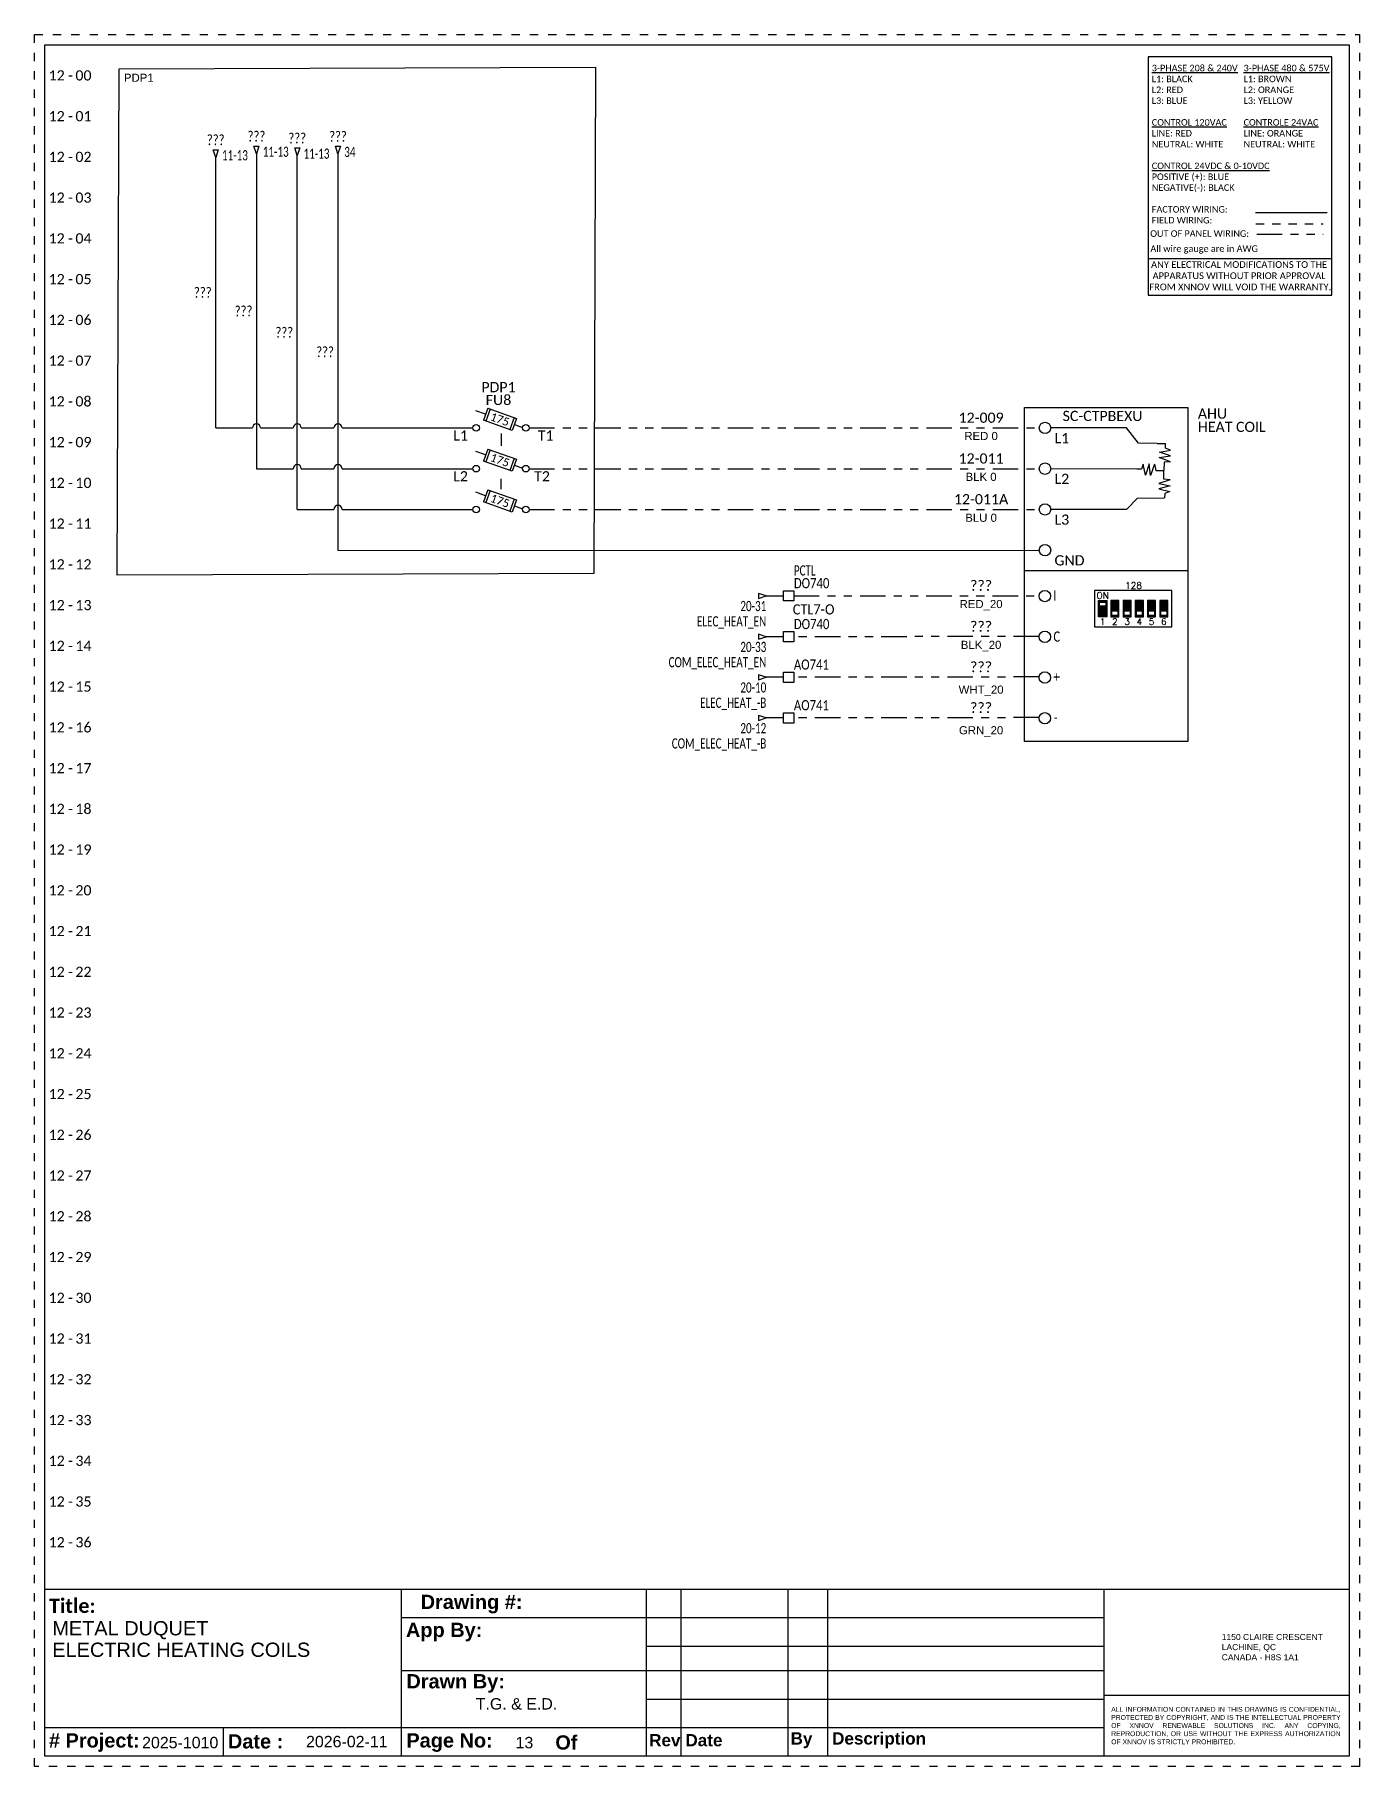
# Model space of a CAD drawing. Header units: inches. Extents: x 0 to 216, y 0 to 294.
# Drawn here: x -0.13 to 16.12, y -0.13 to 21.12 of the extents above; entities outside this region: 4.
import ezdxf
from ezdxf.enums import TextEntityAlignment as Align

# ---------------------------------------------------------------- set-up
doc = ezdxf.new("R2010")
doc.units = ezdxf.units.IN
doc.header["$MEASUREMENT"] = 0
for name, pattern in [('Caddy_Solid', [0]), ('DASHED2', [0.375, 0.25, -0.125]), ('DOT2', [0.125, 0, -0.125]), ('PHANTOM2', [1.25, 0.625, -0.125, 0.125, -0.125, 0.125, -0.125])]:
    doc.linetypes.add(name, pattern=pattern)
for name, color, linetype in [('BLK_0', 251, 'Continuous'), ('BLK_20', 250, 'Continuous'), ('BLU_0', 5, 'Continuous'), ('BRN_8', 46, 'Continuous'), ('DESC', 7, 'Continuous'), ('GRN_14', 76, 'Continuous'), ('GRN_20', 76, 'Continuous'), ('LINK', 9, 'Continuous'), ('LOC', 8, 'Continuous'), ('MISC', 7, 'Continuous'), ('ORG_8', 30, 'Continuous'), ('RAIL', 7, 'Continuous'), ('RED_0', 1, 'Continuous'), ('RED_20', 1, 'Continuous'), ('SYMS', 7, 'Continuous'), ('TAGFIXED', 7, 'Continuous'), ('TAGS', 150, 'Continuous'), ('TERMS', 123, 'Continuous'), ('WHT_20', 7, 'Continuous'), ('WIREFIXED', 7, 'Continuous'), ('WIRENO', 72, 'Continuous'), ('WIREREF_DEST', 52, 'Continuous'), ('XREF', 7, 'Continuous'), ('YEL_8', 2, 'Continuous')]:
    doc.layers.add(name, color=color, linetype=linetype)
doc.layers.add('TITLEBLOCK_FRAME', color=7, linetype='DOT2', plot=False)
doc.styles.add('Simplex', font='simplex.shx', dxfattribs={"bigfont": 'special.shx'})
doc.styles.get("Standard").update_dxf_attribs({"font": 'arial.ttf'})
doc.styles.add('TB_BODY', font='arial.ttf')
doc.styles.add('TB_TITLE', font='ariblk.ttf')
doc.styles.add('WD', font='calibri.ttf')

# ---------------------------------------------------------------- blocks, each defined once
blk = doc.blocks.new('*U13')
at = {"color": 7, "linetype": 'Caddy_Solid', "lineweight": 25}
blk.add_line((-1.185, 1.09), (-0.307, 1.09), dxfattribs=at)
at = {"color": 7, "linetype": 'DASHED2', "lineweight": 25, "ltscale": 0.25}
blk.add_line((-1.179, 0.953), (-0.354, 0.953), dxfattribs=at)
at = {"linetype": 'PHANTOM2', "ltscale": 0.5}
blk.add_line((-1.17, 0.826), (-0.355, 0.826), dxfattribs=at)
blk.add_line((-2.5, 0.528), (-0.25, 0.528))
blk.add_lwpolyline([(-0.25, 3), (-2.5, 3), (-2.5, 0.075), (-0.25, 0.075)], close=True)
at = {"style": 'WD'}
for s, p in [('OUT OF PANEL WIRING:', (-2.476, 0.792)), ('All wire gauge are in AWG', (-2.474, 0.607))]:
    blk.add_text(s, height=0.08, dxfattribs=at).set_placement(p)
for s, heights, insert, char_height, attachment_point in [('{\\L3-PHASE 208 & 240V}\\PL1: BLACK\\PL2: RED\\PL3: BLUE\\P\\P{\\LCONTROL 120VAC}\\PLINE: RED\\PNEUTRAL: WHITE\\P{\\L\\PCONTROL 24VDC & 0-10VDC\\P}POSITIVE (+): BLUE\\PNEGATIVE(-): BLACK\\P\\P\\pxql;FACTORY WIRING:\\PFIELD WIRING:', [1.974], (-2.457, 2.903), 0.08, 1), ('{\\L3-PHASE 480 & 575V}\\PL1: BROWN\\PL2: ORANGE\\PL3: YELLOW\\P\\P{\\LCONTROLE 24VAC}\\PLINE: ORANGE\\PNEUTRAL: WHITE', [0], (-1.331, 2.903), 0.08, 1), ('ANY ELECTRICAL MODIFICATIONS TO THE \\PAPPARATUS WITHOUT PRIOR APPROVAL\\P FROM XNNOV WILL VOID THE WARRANTY.', [0], (-1.386, 0.314), 0.08242, 5)]:
    blk.add_mtext_dynamic_manual_height_columns(s, width=4.81392, gutter_width=1.374, heights=heights, dxfattribs=dict(at, insert=insert, char_height=char_height, attachment_point=attachment_point))
blk = doc.blocks.new('HDS21FL0')
for p, q in [((-0.163, 0.241), (-0.216, 0.094)), ((-0.134, 0.231), (-0.187, 0.084)), ((-0.163, 0.241), (0.19, 0.116)), ((-0.19, 0.168), (-0.307, 0.21)), ((0.137, -0.032), (-0.216, 0.094)), ((0.16, 0.126), (0.108, -0.021)), ((0.19, 0.116), (0.137, -0.032)), ((0.164, 0.042), (0.264, 0.006))]:
    blk.add_line(p, q)
at = {"linetype": 'Continuous'}
for centre in [(-0.304, 0), (0.304, 0)]:
    blk.add_circle(centre, 0.04, dxfattribs=at)
at = {"style": 'WD', "width": 0.7}
for tag, p in [('INST', (-0.031, 0.607)), ('LOC', (-0.031, 0.438))]:
    blk.add_attdef(tag, text='', height=0.125, dxfattribs=at).set_placement(p, align=Align.CENTER)
blk.add_attdef('RATING1', text='', height=0.125, rotation=340.3798, dxfattribs=at).set_placement((-0.013, 0.105), align=Align.MIDDLE_CENTER)
at = {"style": 'WD'}
blk.add_attdef('TAG2', text='', height=0.125, dxfattribs=at).set_placement((-0.031, 0.281), align=Align.CENTER)
for tag, p in [('X2LINK', (0, 0.375)), ('X8LINK', (0, -0.25))]:
    blk.add_attdef(tag, p, '', height=0.01, dxfattribs=at)
for tag, p, height, flags in [('CONTACT', (0.098, 0.24), 0.01, 9), ('FAMILY', (0.098, 0.264), 0.01, 9), ('X4TERM01', (-0.344, 0), 0.0125, 1), ('X1TERM02', (0.344, 0), 0.0125, 1)]:
    blk.add_attdef(tag, p, '', height=height, dxfattribs=dict(at, flags=flags))
at = {"linetype": 'Continuous', "style": 'WD', "flags": 8}
blk.add_attdef('TERM01', text='', height=0.125, dxfattribs=at).set_placement((-0.406, -0.031), align=Align.TOP_RIGHT)
blk.add_attdef('TERM02', text='', height=0.125, dxfattribs=at).set_placement((0.406, -0.031), align=Align.TOP_LEFT)
blk = doc.blocks.new('HDS11FL')
for p, q in [((-0.163, 0.241), (-0.216, 0.094)), ((-0.134, 0.231), (-0.187, 0.084)), ((-0.163, 0.241), (0.19, 0.116)), ((-0.19, 0.168), (-0.307, 0.21)), ((0.137, -0.032), (-0.216, 0.094)), ((0.16, 0.126), (0.108, -0.021)), ((0.19, 0.116), (0.137, -0.032)), ((0.164, 0.042), (0.264, 0.006))]:
    blk.add_line(p, q)
at = {"linetype": 'Continuous'}
for centre in [(-0.304, 0), (0.304, 0)]:
    blk.add_circle(centre, 0.04, dxfattribs=at)
at = {"style": 'WD', "width": 0.7}
for tag, p in [('INST', (-0.031, 0.607)), ('LOC', (-0.031, 0.438))]:
    blk.add_attdef(tag, text='', height=0.125, dxfattribs=at).set_placement(p, align=Align.CENTER)
blk.add_attdef('RATING1', text='', height=0.125, rotation=340.3798, dxfattribs=at).set_placement((-0.013, 0.105), align=Align.MIDDLE_CENTER)
at = {"style": 'WD'}
blk.add_attdef('TAG1', text='', height=0.125, dxfattribs=at).set_placement((-0.031, 0.281), align=Align.CENTER)
for tag, p in [('X2LINK', (0, 0.406)), ('X8LINK', (0, -0.109))]:
    blk.add_attdef(tag, p, '', height=0.01, dxfattribs=at)
at = {"linetype": 'Continuous', "style": 'WD', "flags": 9}
for tag, p in [('ASSYCODE', (0.126, 0.206)), ('MFG', (0.126, 0.228)), ('CAT', (0.126, 0.247))]:
    blk.add_attdef(tag, text='', height=0.01, dxfattribs=at).set_placement(p, align=Align.CENTER)
at = {"style": 'WD'}
for tag, p, height, flags in [('FAMILY', (0.098, 0.264), 0.01, 9), ('X4TERM01', (-0.344, 0), 0.0125, 1), ('CONTACT', (0.098, 0.187), 0.01, 9), ('X1TERM02', (0.344, 0), 0.0125, 1)]:
    blk.add_attdef(tag, p, '', height=height, dxfattribs=dict(at, flags=flags))
at = {"linetype": 'Continuous', "style": 'WD', "flags": 8}
blk.add_attdef('TERM01', text='', height=0.125, dxfattribs=at).set_placement((-0.406, -0.031), align=Align.TOP_RIGHT)
blk.add_attdef('TERM02', text='', height=0.125, dxfattribs=at).set_placement((0.406, -0.031), align=Align.TOP_LEFT)
blk = doc.blocks.new('HA1D2')
blk.add_lwpolyline([(0, 0.094), (0.031, 0.094), (0, 0), (-0.031, 0.094), (0, 0.094)])
at = {"style": 'WD', "width": 0.8, "flags": 8}
blk.add_attdef('WIRENO', text='', height=0.125, dxfattribs=at).set_placement((0, 0.15), align=Align.CENTER)
at = {"style": 'WD', "flags": 1}
for tag, p in [('X8TERM01', (0, 0)), ('SIGCODE', (0.026, 0.066))]:
    blk.add_attdef(tag, p, '', height=0.01, dxfattribs=at)
at = {"style": 'WD', "width": 0.7}
for tag, p in [('XREF', (0.077, -0.037)), ('DESC1', (0.077, -0.206))]:
    blk.add_attdef(tag, p, '', height=0.125, dxfattribs=at)
blk = doc.blocks.new('*U16')
blk.add_circle((0, 0), 0.0699)
blk = doc.blocks.new('*U15')
at = {"color": 0, "linetype": 'ByBlock', "lineweight": -2, "transparency": 16777216}
for p in [(0, 1.5), (0, 1), (0, 0.5), (0, 0)]:
    blk.add_blockref('*U16', p, dxfattribs=at)
blk = doc.blocks.new('HRE1_ELEC-HEAT')
for p, q in [((0.25, 1.75), (-0.68, 1.75)), ((0.25, 0.75), (-0.68, 0.75)), ((-1, 0), (1, 0))]:
    blk.add_line(p, q)
at = {"ltscale": 0.5}
for p, q in [((0.397, 1.562), (0.25, 1.75)), ((0.627, 1.559), (0.397, 1.562)), ((0.627, 1.559), (0.727, 1.558)), ((0.729, 1.503), (0.727, 1.558)), ((0.791, 1.477), (0.729, 1.503)), ((0.455, 1.307), (0.433, 1.244)), ((0.484, 1.17), (0.455, 1.307)), ((0.527, 1.308), (0.484, 1.17)), ((0.546, 1.168), (0.527, 1.308)), ((0.594, 1.306), (0.546, 1.168)), ((0.594, 1.306), (0.608, 1.229)), ((0.651, 1.385), (0.79, 1.409)), ((0.788, 1.334), (0.651, 1.385)), ((0.653, 1.452), (0.791, 1.477)), ((0.79, 1.409), (0.653, 1.452)), ((0.711, 1.328), (0.709, 1.227)), ((0.788, 1.334), (0.711, 1.328)), ((0.378, 1.243), (-0.68, 1.25)), ((0.433, 1.244), (0.378, 1.243)), ((0.608, 1.229), (0.709, 1.227)), ((0.785, 1.114), (0.646, 1.068)), ((0.646, 1.068), (0.784, 1.039)), ((0.708, 1.123), (0.709, 1.227)), ((0.785, 1.114), (0.708, 1.123)), ((0.384, 0.889), (0.25, 0.75)), ((0.384, 0.889), (0.715, 0.892)), ((0.784, 1.039), (0.645, 1.001)), ((0.645, 1.001), (0.782, 0.971)), ((0.719, 0.947), (0.715, 0.892)), ((0.782, 0.971), (0.719, 0.947))]:
    blk.add_line(p, q, dxfattribs=at)
blk.add_lwpolyline([(-1, 2), (1, 2), (1, -2.097), (-1, -2.097)], close=True)
for centre in [(-0.75, 1.75), (-0.75, 1.25), (-0.75, 0.75), (-0.75, 0.25)]:
    blk.add_circle(centre, 0.0699)
blk.add_blockref('*U15', (-0.752, -1.813))
at = {"style": 'WD'}
for tag, p in [('CAT', (0, 1.896)), ('XREF', (1.327, 1.556))]:
    blk.add_attdef(tag, text='', height=0.125, dxfattribs=at).set_placement(p, align=Align.MIDDLE)
for tag, flags, p in [('FAMILY', 9, (0.567, 1.834)), ('INST', 1, (1.307, 1.864)), ('ASSYCODE', 9, (0.567, 1.659))]:
    blk.add_attdef(tag, text='', height=0.125, dxfattribs=dict(at, flags=flags)).set_placement(p, align=Align.CENTER)
for tag, p in [('LOC', (1.125, 1.926)), ('TAG1', (1.125, 1.763)), ('TERM01', (-0.634, 1.625)), ('TERM02', (-0.634, 1.125)), ('TERM03', (-0.634, 0.625)), ('TERM04', (-0.634, 0.125))]:
    blk.add_attdef(tag, text='', height=0.125, dxfattribs=at).set_placement(p, align=Align.MIDDLE_LEFT)
at = {"style": 'WD', "flags": 1}
for tag, p, height in [('X4TERM01', (-0.82, 1.75), 0.0125), ('X4TERM02', (-0.82, 1.25), 0.0125), ('X4TERM03', (-0.82, 0.75), 0.0125), ('X4TERM04', (-0.82, 0.25), 0.0125), ('X4TERM05', (-0.81, -0.312), 0.005), ('X4TERM06', (-0.809, -0.817), 0.005), ('X4TERM07', (-0.808, -1.311), 0.005), ('X4TERM08', (-0.804, -1.81), 0.005)]:
    blk.add_attdef(tag, p, '', height=height, dxfattribs=at)
blk.add_attdef('MFG', text='', height=0.125, dxfattribs=at).set_placement((0.337, 1.721), align=Align.MIDDLE)
at = {"style": 'WD'}
for tag, p in [('X4TERMDESC01', (-0.627, 1.625)), ('X4TERMDESC02', (-0.627, 1.071)), ('X4TERMDESC03', (-0.627, 0.625)), ('X4TERMDESC04', (-0.627, 0.062))]:
    blk.add_attdef(tag, text='', height=0.125, dxfattribs=at).set_placement(p, align=Align.TOP_LEFT)
at = {"style": 'WD', "flags": 1}
for tag, p in [('RATING3', (1.125, 1.047)), ('RATING4', (1.125, 0.859)), ('RATING5', (1.125, 0.672)), ('RATING6', (1.125, 0.484)), ('RATING7', (1.125, 0.297)), ('RATING8', (1.125, 0.109)), ('RATING9', (1.125, -0.078)), ('RATING10', (1.125, -0.266)), ('RATING11', (1.125, -0.453)), ('RATING12', (1.125, -0.641))]:
    blk.add_attdef(tag, text='', height=0.125, dxfattribs=at).set_placement(p, align=Align.MIDDLE_LEFT)
at = {"style": 'WD', "width": 0.8}
for tag, p in [('TERM05', (-0.648, -0.244)), ('TERM06', (-0.647, -0.749)), ('TERM07', (-0.646, -1.243)), ('TERM08', (-0.643, -1.743))]:
    blk.add_attdef(tag, text='', height=0.125, dxfattribs=at).set_placement(p, align=Align.TOP_LEFT)
blk = doc.blocks.new('WD_WNH')
at = {"linetype": 'Continuous', "style": 'WD'}
blk.add_attdef('WIRENO', text='', height=0.125, dxfattribs=at).set_placement((0, 0.062), align=Align.CENTER)
at = {"style": 'WD', "flags": 1}
for tag, p in [('W01USER', (0, 0.078)), ('W02USER', (0, 0.07)), ('W03USER', (0, 0.062)), ('W04USER', (0, 0.055)), ('W05USER', (0, 0.047)), ('W06USER', (0, 0.039)), ('W07USER', (0, 0.031)), ('W08USER', (0, 0.023)), ('W09USER', (0, 0.016)), ('W10USER', (0, 0.008))]:
    blk.add_attdef(tag, text='', height=0.005, dxfattribs=at).set_placement(p, align=Align.CENTER)
blk = doc.blocks.new('HA1D3')
blk.add_lwpolyline([(-0.094, 0), (-0.094, -0.031), (0, 0), (-0.094, 0.031), (-0.094, 0)])
at = {"style": 'WD', "width": 0.8, "flags": 8}
blk.add_attdef('WIRENO', text='', height=0.125, dxfattribs=at).set_placement((0, 0.094), align=Align.RIGHT)
at = {"style": 'WD', "flags": 1}
blk.add_attdef('SIGCODE', text='', height=0.01, dxfattribs=at).set_placement((-0.02, 0.047), align=Align.RIGHT)
blk.add_attdef('X1TERM01', (0, 0), '', height=0.01, dxfattribs=at)
at = {"style": 'WD', "width": 0.7}
for tag, p in [('XREF', (0, -0.188)), ('DESC1', (0, -0.375))]:
    blk.add_attdef(tag, text='', height=0.125, dxfattribs=at).set_placement(p, align=Align.RIGHT)
blk = doc.blocks.new('*U20')
h = blk.add_hatch(color=256)
h.dxf.hatch_style = 1
h.paths.add_polyline_path([(0.061, 0.304), (0.141, 0.304), (0.141, 0.254), (0.061, 0.254)], flags=16)
h.paths.add_polyline_path([(0.051, 0.324), (0.151, 0.324), (0.151, 0.124), (0.051, 0.124)])
h = blk.add_hatch(color=256)
h.dxf.hatch_style = 1
h.paths.add_polyline_path([(0.211, 0.144), (0.291, 0.144), (0.291, 0.194), (0.211, 0.194)], flags=16)
h.paths.add_polyline_path([(0.201, 0.124), (0.301, 0.124), (0.301, 0.324), (0.201, 0.324)])
h = blk.add_hatch(color=256)
h.dxf.hatch_style = 1
h.paths.add_polyline_path([(0.361, 0.144), (0.441, 0.144), (0.441, 0.194), (0.361, 0.194)], flags=16)
h.paths.add_polyline_path([(0.351, 0.124), (0.451, 0.124), (0.451, 0.324), (0.351, 0.324)])
h = blk.add_hatch(color=256)
h.dxf.hatch_style = 1
h.paths.add_polyline_path([(0.511, 0.144), (0.591, 0.144), (0.591, 0.194), (0.511, 0.194)], flags=16)
h.paths.add_polyline_path([(0.501, 0.124), (0.601, 0.124), (0.601, 0.324), (0.501, 0.324)])
h = blk.add_hatch(color=256)
h.dxf.hatch_style = 1
h.paths.add_polyline_path([(0.661, 0.144), (0.741, 0.144), (0.741, 0.194), (0.661, 0.194)], flags=16)
h.paths.add_polyline_path([(0.651, 0.124), (0.751, 0.124), (0.751, 0.324), (0.651, 0.324)])
h = blk.add_hatch(color=256)
h.dxf.hatch_style = 1
h.paths.add_polyline_path([(0.811, 0.144), (0.891, 0.144), (0.891, 0.194), (0.811, 0.194)], flags=16)
h.paths.add_polyline_path([(0.801, 0.124), (0.901, 0.124), (0.901, 0.324), (0.801, 0.324)])
for points in [[(0, 0), (0.95, 0), (0.95, 0.445), (0, 0.445)], [(0.051, 0.324), (0.151, 0.324), (0.151, 0.124), (0.051, 0.124)], [(0.061, 0.304), (0.141, 0.304), (0.141, 0.254), (0.061, 0.254)], [(0.201, 0.124), (0.301, 0.124), (0.301, 0.324), (0.201, 0.324)], [(0.351, 0.124), (0.451, 0.124), (0.451, 0.324), (0.351, 0.324)], [(0.501, 0.124), (0.601, 0.124), (0.601, 0.324), (0.501, 0.324)], [(0.651, 0.124), (0.751, 0.124), (0.751, 0.324), (0.651, 0.324)], [(0.801, 0.124), (0.901, 0.124), (0.901, 0.324), (0.801, 0.324)], [(0.211, 0.144), (0.291, 0.144), (0.291, 0.194), (0.211, 0.194)], [(0.361, 0.144), (0.441, 0.144), (0.441, 0.194), (0.361, 0.194)], [(0.511, 0.144), (0.591, 0.144), (0.591, 0.194), (0.511, 0.194)], [(0.661, 0.144), (0.741, 0.144), (0.741, 0.194), (0.661, 0.194)], [(0.811, 0.144), (0.891, 0.144), (0.891, 0.194), (0.811, 0.194)]]:
    blk.add_lwpolyline(points, close=True)
at = {"style": 'Simplex'}
blk.add_text('128', height=0.08, dxfattribs=at).set_placement((0.48, 0.508), align=Align.MIDDLE_CENTER)
at = {"char_height": 0.08, "width": 0.06814, "style": 'Simplex'}
for s, insert, attachment_point in [('ON', (0.101, 0.344), 8), ('1', (0.101, 0.104), 2), ('2', (0.251, 0.104), 2), ('3', (0.401, 0.104), 2), ('4', (0.551, 0.104), 2), ('5', (0.701, 0.104), 2), ('6', (0.851, 0.104), 2)]:
    blk.add_mtext(s, dxfattribs=dict(at, insert=insert, attachment_point=attachment_point))
blk = doc.blocks.new('*U23')
at = {"color": 5}
for p, q in [((0, 21), (16, 21)), ((0, 0), (0, 21)), ((16, 21), (16, 0)), ((0, 2.05), (16, 2.05)), ((4.372, 2.05), (4.372, 0)), ((7.376, 2.05), (7.376, 0)), ((7.8, 2.05), (7.8, 0)), ((9.113, 2.05), (9.113, 0)), ((9.599, 2.05), (9.599, 0)), ((9.599, 2.05), (9.599, 0)), ((12.992, 2.05), (12.992, 0)), ((4.372, 1.7), (12.992, 1.7)), ((7.376, 1.35), (12.992, 1.35)), ((4.372, 1.05), (12.992, 1.05)), ((7.376, 0.7), (12.992, 0.7)), ((12.992, 0.75), (16, 0.75)), ((0, 0.35), (12.992, 0.35)), ((2.186, 0.35), (2.186, 0)), ((16, 0), (0, 0))]:
    blk.add_line(p, q, dxfattribs=at)
at = {"layer": 'TITLEBLOCK_FRAME'}
blk.add_lwpolyline([(-0.125, 21.125), (16.125, 21.125), (16.125, -0.125), (-0.125, -0.125)], close=True, dxfattribs=at)
blk.add_lwpolyline([(-0.125, 21.125), (16.125, 21.125), (16.125, -0.125), (-0.125, -0.125)], close=True, dxfattribs=at)
at = {"color": 7, "style": 'TB_TITLE'}
for s, width, gutter_width, heights, insert, char_height, attachment_point in [('{\\fCalibri|b1|i0|c0|p34;Title:}', 4.49877, 1.75, [0], (0.052, 1.933), 0.175, 1), ('\\pxi-3,l4,t4;{\\fArial|b1|i0|c0|p34;Drawing #:}', 2.99404, 4.083, [0], (4.435, 1.867), 0.175, 4), ('{\\fArial|b1|i0|c0|p34;App By:}', 4.49661, 1.749, [0], (4.43, 1.523), 0.175, 4), ('{\\fArial|b1|i0|c0|p34;Drawn By:}', 2.16756, 1.749, [0.131], (4.435, 0.893), 0.175, 4), ('{\\fArial|b1|i0|c0|p34;# Project:}', 1.25184, 1.749, [0], (0.05, 0.167), 0.175, 4), ('{\\fArial|b1|i0|c0|p34;Date :}', 2.18747, 1.749, [0], (2.246, 0.181), 0.175, 4), ('{\\fArial|b1|i0|c0|p34;Page No:}', 4.49661, 1.749, [0], (4.435, 0.167), 0.175, 4), ('{\\fArial|b1|i0|c0|p34;Of}', 4.49661, 1.749, [0], (6.262, 0.167), 0.175, 4), ('{\\fArial|b1|i0|c0|p34;Rev}', 0.34979, 1.749, [0], (7.413, 0.195), 0.15, 4), ('{\\fArial|b1|i0|c0|p34; Date}', 0.58778, 1.749, [0], (7.8, 0.195), 0.15, 4), ('{\\fArial|b1|i0|c0|p34;By}', 0.36928, 1.749, [0], (9.148, 0.195), 0.15, 4), ('{\\fArial|b1|i0|c0|p34; Description}', 1.60793, 1.749, [0], (9.599, 0.195), 0.15, 4)]:
    blk.add_mtext_dynamic_manual_height_columns(s, width=width, gutter_width=gutter_width, heights=heights, dxfattribs=dict(at, insert=insert, char_height=char_height, attachment_point=attachment_point))
at = {"style": 'TB_BODY'}
for s, width, gutter_width, insert, char_height, attachment_point in [('1150 CLAIRE CRESCENT\\PLACHINE, QC \\PCANADA - H8S 1A1', 1.56147, 0.995, (14.437, 1.5), 0.07464, 1), ('\\pxqj;ALL INFORMATION CONTAINED IN THIS DRAWING IS CONFIDENTIAL, PROTECTED BY COPYRIGHT, AND IS THE INTELLECTUAL PROPERTY OF XNNOV RENEWABLE SOLUTIONS INC. ANY COPYING, REPRODUCTION, OR USE WITHOUT THE EXPRESS AUTHORIZATION OF XNNOV IS STRICTLY PROHIBITED.', 2.80577, 0.597, (13.081, 0.375), 0.059714, 4)]:
    blk.add_mtext_dynamic_manual_height_columns(s, width=width, gutter_width=gutter_width, heights=[0], dxfattribs=dict(at, insert=insert, char_height=char_height, attachment_point=attachment_point))
at = {"color": 7, "style": 'TB_BODY', "flags": 4}
for tag, p in [('N5', (7.597, 1.925)), ('N4', (7.597, 1.575)), ('N3', (7.597, 1.225)), ('N2', (7.597, 0.925)), ('N1', (7.597, 0.575)), ('PAGENO', (5.883, 0.167)), ('SHEETMAX', (6.824, 0.157))]:
    blk.add_attdef(tag, text='', height=0.14, dxfattribs=at).set_placement(p, align=Align.MIDDLE_CENTER)
for tag, height, p in [('DATE5', 0.14, (7.854, 1.925)), ('PAR5', 0.14, (9.104, 1.925)), ('DESCRIPTION5', 0.14, (9.661, 1.925)), ('TITLE1', 0.175, (0.091, 1.57)), ('DATE4', 0.14, (7.854, 1.575)), ('PAR4', 0.14, (9.104, 1.575)), ('DESCRIPTION4', 0.14, (9.661, 1.575)), ('TITLE2', 0.175, (0.091, 1.306)), ('AP.PAR', 0.14, (5.526, 1.365)), ('DATE3', 0.14, (7.854, 1.225)), ('PAR3', 0.14, (9.104, 1.225)), ('DESCRIPTION3', 0.14, (9.661, 1.225)), ('TITLE3', 0.175, (0.091, 1.041)), ('DATE2', 0.14, (7.854, 0.925)), ('PAR2', 0.14, (9.104, 0.925)), ('DESCRIPTION2', 0.14, (9.661, 0.925)), ('DESS.PAR', 0.14, (5.286, 0.642)), ('DATE1', 0.14, (7.854, 0.575)), ('PAR1', 0.14, (9.109, 0.575)), ('DESCRIPTION1', 0.14, (9.645, 0.575)), ('PRJCT', 0.14, (1.193, 0.167)), ('DATE', 0.14, (3.204, 0.179))]:
    blk.add_attdef(tag, text='', height=height, dxfattribs=at).set_placement(p, align=Align.MIDDLE_LEFT)
blk = doc.blocks.new('HT0001')
for p, q in [((-0.062, 0.062), (0.062, 0.062)), ((-0.062, -0.062), (-0.062, 0.062)), ((0.062, 0.062), (0.062, -0.062)), ((0.062, -0.062), (-0.062, -0.062))]:
    blk.add_line(p, q)
at = {"style": 'WD'}
for tag, p, width in [('INST', (0.062, 0.42), 0.7), ('LOC', (0.062, 0.25), 0.7), ('DESC1', (0.05, -0.385), 0.8)]:
    blk.add_attdef(tag, p, '', height=0.125, dxfattribs=dict(at, width=width))
at = {"linetype": 'Continuous', "style": 'WD'}
for tag, p, height, width, flags in [('TERM01', (0.062, 0.094), 0.125, 0.8, 8), ('TAGSTRIP', (0.05, -0.229), 0.125, 0.9, 8), ('DESC2', (0.05, -0.541), 0.125, 0.8, 8), ('CAT', (0.213, -0.406), 0.109, 0.8, 1), ('DESC3', (0.05, -0.698), 0.125, 0.8, 8)]:
    blk.add_attdef(tag, p, '', height=height, dxfattribs=dict(at, width=width, flags=flags))
at = {"style": 'WD', "flags": 1}
for tag, p, height in [('X4TERM01', (-0.062, 0), 0.0125), ('X4TERMDESC01', (-0.055, -0.023), 0.025), ('X2TERMDESC01', (-0.006, 0.029), 0.025), ('X2TERM01', (0, 0.062), 0.0125), ('STRIPSEQ', (0, 0), 0.00125), ('X2PIN01', (0.033, 0.084), 0.0125), ('X1TERMDESC01', (0.039, 0.007), 0.025), ('X1TERM01', (0.062, 0), 0.0125), ('X1PIN01', (0.087, 0.016), 0.0125), ('X4PIN01', (-0.114, -0.038), 0.0125), ('LINKTERM', (0, -0.002), 0.00125), ('X8TERMDESC01', (0, -0.054), 0.025), ('X8TERM01', (0, -0.062), 0.0125), ('X8PIN01', (0.026, -0.096), 0.0125)]:
    blk.add_attdef(tag, p, '', height=height, dxfattribs=at)
at = {"linetype": 'Continuous', "style": 'WD', "width": 0.8, "flags": 1}
blk.add_attdef('MFG', text='', height=0.109, dxfattribs=at).set_placement((0.088, -0.406), align=Align.RIGHT)
at = {"style": 'WD', "width": 0.7, "flags": 1}
blk.add_attdef('ASSYCODE', (0.062, -0.281), '', height=0.01, dxfattribs=at)
blk = doc.blocks.new('WD_WNV')
at = {"linetype": 'Continuous', "style": 'WD', "width": 0.8}
blk.add_attdef('WIRENO', text='', height=0.125, dxfattribs=at).set_placement((-0.05, 0), align=Align.MIDDLE_RIGHT)
at = {"style": 'WD', "flags": 1}
for tag, p in [('W01USER', (-0.062, 0.094)), ('W02USER', (-0.062, 0.086)), ('W03USER', (-0.062, 0.078)), ('W04USER', (-0.062, 0.07)), ('W05USER', (-0.062, 0.062)), ('W06USER', (-0.062, 0.055)), ('W07USER', (-0.062, 0.047)), ('W08USER', (-0.062, 0.039)), ('W09USER', (-0.062, 0.031)), ('W10USER', (-0.062, 0.023))]:
    blk.add_attdef(tag, text='', height=0.005, dxfattribs=at).set_placement(p, align=Align.CENTER)
blk = doc.blocks.new('WD_MLRH7')
at = {"style": 'WD'}
blk.add_attdef('WDCOPY_DASH', text='', height=0.125, dxfattribs=at).set_placement((-0.684, 0), align=Align.MIDDLE)
blk.add_attdef('SHEET', text='', height=0.125, dxfattribs=at).set_placement((-0.756, 0), align=Align.MIDDLE_RIGHT)
blk.add_attdef('RUNGFIRST', text='', height=0.125, dxfattribs=at).set_placement((-0.625, 0), align=Align.MIDDLE_LEFT)
at = {"style": 'WD', "flags": 1}
for tag, p in [('RUNGHORV', (-0.25, -0.127)), ('RUNGDIST', (-0.25, -0.2)), ('RUNGCNT', (-0.25, -0.237)), ('RUNGINC', (-0.25, -0.163)), ('WIRE-START', (-0.25, -0.356)), ('WIREMODE', (-0.25, -0.281)), ('WIRE-GSUF', (-0.25, -0.396)), ('PH3SPACE', (-0.25, -0.437)), ('WIREFMT', (-0.25, -0.321))]:
    blk.add_attdef(tag, text='', height=0.025, dxfattribs=at).set_placement(p, align=Align.RIGHT)

msp = doc.modelspace()

# ---------------------------------------------------------------- linework, layer by layer
at = {"layer": 'BLK_0', "linetype": 'PHANTOM2', "ltscale": 0.5}
msp.add_line((5.94, 15.799), (12.199, 15.798), dxfattribs=at)
at = {"layer": 'BLK_20', "linetype": 'PHANTOM2', "ltscale": 0.5}
for p, q in [((9.062, 13.737), (8.85, 13.737)), ((12.197, 13.738), (9.188, 13.737))]:
    msp.add_line(p, q, dxfattribs=at)
at = {"layer": 'BLU_0', "linetype": 'PHANTOM2', "ltscale": 0.5}
msp.add_line((5.94, 15.299), (12.199, 15.296), dxfattribs=at)
at = {"layer": 'BRN_8', "ltscale": 0.5}
for p, q in [((2.096, 16.299), (2.096, 19.619)), ((2.096, 16.299), (2.546, 16.299)), ((2.646, 16.299), (3.046, 16.299)), ((3.146, 16.299), (3.546, 16.299)), ((3.646, 16.299), (5.252, 16.299))]:
    msp.add_line(p, q, dxfattribs=at)
for centre in [(2.596, 16.299), (3.096, 16.299), (3.596, 16.299)]:
    msp.add_arc(centre, 0.05, 0, 180, dxfattribs=at)
at = {"layer": 'GRN_14'}
for p, q in [((3.596, 19.661), (3.596, 14.799)), ((3.596, 14.799), (12.199, 14.796))]:
    msp.add_line(p, q, dxfattribs=at)
at = {"layer": 'GRN_20', "linetype": 'PHANTOM2', "ltscale": 0.5}
for p, q in [((9.062, 12.74), (8.85, 12.74)), ((12.197, 12.744), (9.188, 12.74))]:
    msp.add_line(p, q, dxfattribs=at)
at = {"layer": 'LINK'}
for points in [[(5.596, 16.231), (5.596, 16.081)], [(5.596, 15.549), (5.596, 15.674)]]:
    msp.add_lwpolyline(points, dxfattribs=at)
at = {"layer": 'ORG_8', "ltscale": 0.5}
for p, q in [((2.596, 19.663), (2.596, 15.799)), ((2.596, 15.799), (3.046, 15.799)), ((3.146, 15.799), (3.546, 15.799)), ((3.646, 15.799), (5.252, 15.799))]:
    msp.add_line(p, q, dxfattribs=at)
for centre in [(3.096, 15.799), (3.596, 15.799)]:
    msp.add_arc(centre, 0.05, 0, 180, dxfattribs=at)
at = {"layer": 'RAIL', "lineweight": 50}
for p, q in [((10, 290), (10, 270)), ((210, 290), (210, 270))]:
    msp.add_line(p, q, dxfattribs=at)
at = {"layer": 'RED_0', "linetype": 'PHANTOM2', "ltscale": 0.5}
msp.add_line((5.94, 16.299), (12.199, 16.301), dxfattribs=at)
at = {"layer": 'RED_20', "linetype": 'PHANTOM2', "ltscale": 0.5}
for p, q in [((8.85, 14.238), (9.062, 14.238)), ((9.188, 14.238), (12.193, 14.238))]:
    msp.add_line(p, q, dxfattribs=at)
at = {"layer": 'SYMS', "color": 8, "ltscale": 0.5}
msp.add_lwpolyline([(0.911, 20.707), (6.756, 20.725), (6.735, 14.511), (0.889, 14.494)], close=True, dxfattribs=at)
at = {"layer": 'WHT_20', "linetype": 'PHANTOM2', "ltscale": 0.5}
for p, q in [((9.062, 13.239), (8.85, 13.239)), ((12.197, 13.243), (9.188, 13.239))]:
    msp.add_line(p, q, dxfattribs=at)
at = {"layer": 'YEL_8', "ltscale": 0.5}
msp.add_line((3.096, 15.299), (3.096, 19.64), dxfattribs=at)
at = {"layer": 'YEL_8'}
for p, q in [((3.096, 15.299), (3.546, 15.299)), ((3.646, 15.299), (5.252, 15.299))]:
    msp.add_line(p, q, dxfattribs=at)
msp.add_arc((3.596, 15.299), 0.05, 0, 180, dxfattribs=at)

# ---------------------------------------------------------------- block references
at = {"ltscale": 0.5}
msp.add_blockref('*U23', (0, 0), dxfattribs=at).add_auto_attribs({'PRJCT': '2025-1010', 'PAGENO': '13', 'DATE': '2026-02-11', 'DESS.PAR': 'T.G. & E.D.', 'TITLE1': 'METAL DUQUET', 'TITLE2': 'ELECTRIC HEATING COILS'})
for name, p in [('*U13', (16.036, 17.852)), ('*U20', (12.875, 13.858))]:
    msp.add_blockref(name, p)
at = {"layer": 'SYMS', "ltscale": 0.5}
msp.add_blockref('WD_MLRH7', (1, 20.625), dxfattribs=at).add_auto_attribs({'RUNGFIRST': '00', 'SHEET': '12', 'WDCOPY_DASH': '-'})
ref = msp.add_blockref('HA1D2', (2.096, 19.619), dxfattribs=at)
ref.add_attrib('WIRENO', '???', dxfattribs={"layer": 'WIREREF_DEST', "height": 0.125, "style": 'WD', "width": 0.8, "flags": 8}).set_placement((2.096, 19.769), align=Align.CENTER)
ref.add_attrib('XREF', '11-13', (2.173, 19.582), dxfattribs={"layer": 'XREF', "height": 0.125, "style": 'WD', "width": 0.7})
ref = msp.add_blockref('HA1D2', (2.596, 19.663), dxfattribs=at)
ref.add_attrib('WIRENO', '???', dxfattribs={"layer": 'WIREREF_DEST', "height": 0.125, "style": 'WD', "width": 0.8, "flags": 8}).set_placement((2.596, 19.813), align=Align.CENTER)
ref.add_attrib('XREF', '11-13', (2.673, 19.626), dxfattribs={"layer": 'XREF', "height": 0.125, "style": 'WD', "width": 0.7})
ref = msp.add_blockref('HA1D2', (3.096, 19.64), dxfattribs=at)
ref.add_attrib('WIRENO', '???', dxfattribs={"layer": 'WIREREF_DEST', "height": 0.125, "style": 'WD', "width": 0.8, "flags": 8}).set_placement((3.096, 19.79), align=Align.CENTER)
ref.add_attrib('XREF', '11-13', (3.173, 19.602), dxfattribs={"layer": 'XREF', "height": 0.125, "style": 'WD', "width": 0.7})
ref = msp.add_blockref('HA1D2', (3.596, 19.661), dxfattribs=at)
ref.add_attrib('WIRENO', '???', dxfattribs={"layer": 'WIREREF_DEST', "height": 0.125, "style": 'WD', "width": 0.8, "flags": 8}).set_placement((3.596, 19.811), align=Align.CENTER)
ref.add_attrib('XREF', '34', (3.673, 19.623), dxfattribs={"layer": 'XREF', "height": 0.125, "style": 'WD', "width": 0.7})
at = {"layer": 'SYMS'}
ref = msp.add_blockref('HDS11FL', (5.596, 16.299), dxfattribs=at)
ref.add_attrib('TERM02', ' T1', dxfattribs={"layer": 'TERMS', "linetype": 'Continuous', "height": 0.125, "style": 'WD', "flags": 8}).set_placement((6.002, 16.268), align=Align.TOP_LEFT)
ref.add_attrib('TERM01', 'L1', dxfattribs={"layer": 'TERMS', "linetype": 'Continuous', "height": 0.125, "style": 'WD', "flags": 8}).set_placement((5.19, 16.268), align=Align.TOP_RIGHT)
ref.add_attrib('RATING1', '175', dxfattribs={"layer": 'MISC', "height": 0.1, "rotation": 340.3798, "style": 'WD'}).set_placement((5.583, 16.404), align=Align.MIDDLE_CENTER)
ref.add_attrib('LOC', 'PDP1', dxfattribs={"layer": 'LOC', "height": 0.125, "style": 'WD'}).set_placement((5.565, 16.737), align=Align.CENTER)
ref.add_attrib('TAG1F', 'FU8', dxfattribs={"layer": 'TAGFIXED', "height": 0.125, "style": 'WD'}).set_placement((5.565, 16.58), align=Align.CENTER)
at = {"layer": 'SYMS', "ltscale": 0.5}
ref = msp.add_blockref('HRE1_ELEC-HEAT', (13.019, 14.549), dxfattribs=at)
ref.add_attrib('LOC', 'AHU', dxfattribs={"layer": 'LOC', "height": 0.125, "style": 'WD'}).set_placement((14.144, 16.475), align=Align.MIDDLE_LEFT)
ref.add_attrib('CAT', 'SC-CTPBEXU^M^J', dxfattribs={"layer": 'MISC', "height": 0.125, "style": 'WD'}).set_placement((13.019, 16.446), align=Align.MIDDLE)
ref.add_attrib('TAG1F', 'HEAT COIL', dxfattribs={"layer": 'TAGFIXED', "height": 0.125, "style": 'WD'}).set_placement((14.144, 16.312), align=Align.MIDDLE_LEFT)
ref.add_attrib('TERM01', 'L1', dxfattribs={"layer": 'TERMS', "height": 0.125, "style": 'WD'}).set_placement((12.385, 16.174), align=Align.MIDDLE_LEFT)
ref.add_attrib('TERM02', 'L2', dxfattribs={"layer": 'TERMS', "height": 0.125, "style": 'WD'}).set_placement((12.385, 15.674), align=Align.MIDDLE_LEFT)
ref.add_attrib('TERM03', 'L3', dxfattribs={"layer": 'TERMS', "height": 0.125, "style": 'WD'}).set_placement((12.385, 15.174), align=Align.MIDDLE_LEFT)
ref.add_attrib('TERM04', 'GND', dxfattribs={"layer": 'TERMS', "height": 0.125, "style": 'WD'}).set_placement((12.385, 14.674), align=Align.MIDDLE_LEFT)
ref.add_attrib('TERM05', 'I', dxfattribs={"layer": 'TERMS', "height": 0.125, "style": 'WD', "width": 0.8}).set_placement((12.371, 14.305), align=Align.TOP_LEFT)
ref.add_attrib('TERM06', 'C', dxfattribs={"layer": 'TERMS', "height": 0.125, "style": 'WD', "width": 0.8}).set_placement((12.372, 13.801), align=Align.TOP_LEFT)
ref.add_attrib('TERM07', '+', dxfattribs={"layer": 'TERMS', "height": 0.125, "style": 'WD', "width": 0.8}).set_placement((12.373, 13.306), align=Align.TOP_LEFT)
ref.add_attrib('TERM08', '-', dxfattribs={"layer": 'TERMS', "height": 0.125, "style": 'WD', "width": 0.8}).set_placement((12.376, 12.807), align=Align.TOP_LEFT)
at = {"layer": 'SYMS'}
ref = msp.add_blockref('HDS21FL0', (5.596, 15.799), dxfattribs=at)
ref.add_attrib('TERM02', 'T2', dxfattribs={"layer": 'TERMS', "linetype": 'Continuous', "height": 0.125, "style": 'WD', "flags": 8}).set_placement((6.002, 15.768), align=Align.TOP_LEFT)
ref.add_attrib('TERM01', 'L2', dxfattribs={"layer": 'TERMS', "linetype": 'Continuous', "height": 0.125, "style": 'WD', "flags": 8}).set_placement((5.19, 15.768), align=Align.TOP_RIGHT)
ref.add_attrib('RATING1', '175', dxfattribs={"layer": 'MISC', "height": 0.1, "rotation": 340.3798, "style": 'WD'}).set_placement((5.583, 15.904), align=Align.MIDDLE_CENTER)
ref = msp.add_blockref('HDS21FL0', (5.596, 15.299), dxfattribs=at)
ref.add_attrib('RATING1', '175', dxfattribs={"layer": 'MISC', "height": 0.1, "rotation": 340.3798, "style": 'WD'}).set_placement((5.583, 15.404), align=Align.MIDDLE_CENTER)
at = {"layer": 'SYMS', "ltscale": 0.5}
ref = msp.add_blockref('HT0001', (9.125, 14.238), dxfattribs=at)
ref.add_attrib('LOC', 'PCTL', (9.188, 14.488), dxfattribs={"layer": 'LOC', "height": 0.125, "style": 'WD', "width": 0.7})
ref.add_attrib('TERM01', 'DO740', (9.188, 14.332), dxfattribs={"layer": 'TERMS', "linetype": 'Continuous', "height": 0.125, "style": 'WD', "width": 0.8, "flags": 8})
ref.add_attrib('TAGSTRIP', 'CTL7-O', (9.175, 14.01), dxfattribs={"layer": 'TAGS', "linetype": 'Continuous', "height": 0.125, "style": 'WD', "width": 0.9, "flags": 8})
ref = msp.add_blockref('HA1D3', (8.85, 14.238), dxfattribs=at)
ref.add_attrib('DESC1', 'ELEC_HEAT_EN', dxfattribs={"layer": 'DESC', "height": 0.125, "style": 'WD', "width": 0.7}).set_placement((8.85, 13.863), align=Align.RIGHT)
ref.add_attrib('XREF', '20-31', dxfattribs={"layer": 'XREF', "height": 0.125, "style": 'WD', "width": 0.7}).set_placement((8.85, 14.051), align=Align.RIGHT)
ref = msp.add_blockref('HT0001', (9.125, 13.737), dxfattribs=at)
ref.add_attrib('TERM01', 'DO740', (9.188, 13.83), dxfattribs={"layer": 'TERMS', "linetype": 'Continuous', "height": 0.125, "style": 'WD', "width": 0.8, "flags": 8})
ref = msp.add_blockref('HA1D3', (8.85, 13.737), dxfattribs=at)
ref.add_attrib('DESC1', 'COM_ELEC_HEAT_EN', dxfattribs={"layer": 'DESC', "height": 0.125, "style": 'WD', "width": 0.7}).set_placement((8.85, 13.362), align=Align.RIGHT)
ref.add_attrib('XREF', '20-33', dxfattribs={"layer": 'XREF', "height": 0.125, "style": 'WD', "width": 0.7}).set_placement((8.85, 13.549), align=Align.RIGHT)
ref = msp.add_blockref('HT0001', (9.125, 13.239), dxfattribs=at)
ref.add_attrib('TERM01', 'AO741', (9.188, 13.333), dxfattribs={"layer": 'TERMS', "linetype": 'Continuous', "height": 0.125, "style": 'WD', "width": 0.8, "flags": 8})
ref = msp.add_blockref('HA1D3', (8.85, 13.239), dxfattribs=at)
ref.add_attrib('DESC1', 'ELEC_HEAT_-B', dxfattribs={"layer": 'DESC', "height": 0.125, "style": 'WD', "width": 0.7}).set_placement((8.85, 12.864), align=Align.RIGHT)
ref.add_attrib('XREF', '20-10', dxfattribs={"layer": 'XREF', "height": 0.125, "style": 'WD', "width": 0.7}).set_placement((8.85, 13.052), align=Align.RIGHT)
ref = msp.add_blockref('HA1D3', (8.85, 12.74), dxfattribs=at)
ref.add_attrib('DESC1', 'COM_ELEC_HEAT_-B', dxfattribs={"layer": 'DESC', "height": 0.125, "style": 'WD', "width": 0.7}).set_placement((8.85, 12.365), align=Align.RIGHT)
ref.add_attrib('XREF', '20-12', dxfattribs={"layer": 'XREF', "height": 0.125, "style": 'WD', "width": 0.7}).set_placement((8.85, 12.552), align=Align.RIGHT)
ref = msp.add_blockref('HT0001', (9.125, 12.74), dxfattribs=at)
ref.add_attrib('TERM01', 'AO741', (9.188, 12.834), dxfattribs={"layer": 'TERMS', "linetype": 'Continuous', "height": 0.125, "style": 'WD', "width": 0.8, "flags": 8})
at = {"layer": 'WIREFIXED'}
ref = msp.add_blockref('WD_WNH', (11.485, 16.299), dxfattribs=at)
ref.add_attrib('WIRENOF', '12-009', dxfattribs={"linetype": 'Continuous', "height": 0.125, "style": 'WD'}).set_placement((11.485, 16.362), align=Align.CENTER)
ref = msp.add_blockref('WD_WNH', (11.485, 15.799), dxfattribs=at)
ref.add_attrib('WIRENOF', '12-011', dxfattribs={"linetype": 'Continuous', "height": 0.125, "style": 'WD'}).set_placement((11.485, 15.862), align=Align.CENTER)
ref = msp.add_blockref('WD_WNH', (11.485, 15.299), dxfattribs=at)
ref.add_attrib('WIRENOF', '12-011A', dxfattribs={"linetype": 'Continuous', "height": 0.125, "style": 'WD'}).set_placement((11.485, 15.362), align=Align.CENTER)
at = {"layer": 'WIRENO'}
ref = msp.add_blockref('WD_WNV', (2.096, 17.959), dxfattribs=at)
ref.add_attrib('WIRENO', '???', dxfattribs={"linetype": 'Continuous', "height": 0.125, "style": 'WD', "width": 0.8}).set_placement((2.046, 17.959), align=Align.MIDDLE_RIGHT)
ref = msp.add_blockref('WD_WNV', (2.596, 17.731), dxfattribs=at)
ref.add_attrib('WIRENO', '???', dxfattribs={"linetype": 'Continuous', "height": 0.125, "style": 'WD', "width": 0.8}).set_placement((2.546, 17.731), align=Align.MIDDLE_RIGHT)
ref = msp.add_blockref('WD_WNV', (3.096, 17.469), dxfattribs=at)
ref.add_attrib('WIRENO', '???', dxfattribs={"linetype": 'Continuous', "height": 0.125, "style": 'WD', "width": 0.8}).set_placement((3.046, 17.469), align=Align.MIDDLE_RIGHT)
ref = msp.add_blockref('WD_WNV', (3.596, 17.23), dxfattribs=at)
ref.add_attrib('WIRENO', '???', dxfattribs={"linetype": 'Continuous', "height": 0.125, "style": 'WD', "width": 0.8}).set_placement((3.546, 17.23), align=Align.MIDDLE_RIGHT)
at = {"layer": 'WIRENO', "ltscale": 0.5}
ref = msp.add_blockref('WD_WNH', (11.485, 14.238), dxfattribs=at)
ref.add_attrib('WIRENO', '???', dxfattribs={"linetype": 'Continuous', "height": 0.125, "style": 'WD'}).set_placement((11.485, 14.301), align=Align.CENTER)
ref = msp.add_blockref('WD_WNH', (11.485, 13.737), dxfattribs=at)
ref.add_attrib('WIRENO', '???', dxfattribs={"linetype": 'Continuous', "height": 0.125, "style": 'WD'}).set_placement((11.485, 13.799), align=Align.CENTER)
ref = msp.add_blockref('WD_WNH', (11.485, 13.239), dxfattribs=at)
ref.add_attrib('WIRENO', '???', dxfattribs={"linetype": 'Continuous', "height": 0.125, "style": 'WD'}).set_placement((11.485, 13.302), align=Align.CENTER)
ref = msp.add_blockref('WD_WNH', (11.485, 12.74), dxfattribs=at)
ref.add_attrib('WIRENO', '???', dxfattribs={"linetype": 'Continuous', "height": 0.125, "style": 'WD'}).set_placement((11.485, 12.802), align=Align.CENTER)

# ---------------------------------------------------------------- texts
for s, p in [('L1', (2, 290)), ('N', (212, 290))]:
    msp.add_text(s, height=4).set_placement(p)
at = {"layer": 'MISC', "color": 8, "ltscale": 0.5, "insert": (0.97, 20.646), "char_height": 0.1, "attachment_point": 1}
msp.add_mtext_dynamic_manual_height_columns('PDP1', width=1.00719, gutter_width=0.5, heights=[0], dxfattribs=at)
at = {"layer": 'MISC', "char_height": 0.1, "attachment_point": 2}
for s, insert in [('RED 0', (11.485, 16.25)), ('BLK 0', (11.485, 15.749)), ('BLU 0', (11.485, 15.247)), ('\\W1.00;RED_20', (11.485, 14.188)), ('\\W1.00;BLK_20', (11.485, 13.687)), ('\\W1.00;WHT_20', (11.485, 13.138)), ('\\W1.00;GRN_20', (11.485, 12.639))]:
    msp.add_mtext(s, dxfattribs=dict(at, insert=insert))
at = {"layer": 'SYMS', "ltscale": 0.5, "style": 'WD'}
for p in [(0.244, 20.125), (0.244, 19.625), (0.244, 19.125), (0.244, 18.625), (0.244, 18.125), (0.244, 17.625), (0.244, 17.125), (0.244, 16.625), (0.244, 16.125), (0.244, 15.625), (0.244, 15.125), (0.244, 14.625), (0.244, 14.125), (0.244, 13.625), (0.244, 13.125), (0.244, 12.625), (0.244, 12.125), (0.244, 11.625), (0.244, 11.125), (0.244, 10.625), (0.244, 10.125), (0.244, 9.625), (0.244, 9.125), (0.244, 8.625), (0.244, 8.125), (0.244, 7.625), (0.244, 7.125), (0.244, 6.625), (0.244, 6.125), (0.244, 5.625), (0.244, 5.125), (0.244, 4.625), (0.244, 4.125), (0.244, 3.625), (0.244, 3.125), (0.244, 2.625)]:
    msp.add_text('12', height=0.125, dxfattribs=at).set_placement(p, align=Align.MIDDLE_RIGHT)
for s, p in [('01', (0.375, 20.125)), ('02', (0.375, 19.625)), ('03', (0.375, 19.125)), ('04', (0.375, 18.625)), ('05', (0.375, 18.125)), ('06', (0.375, 17.625)), ('07', (0.375, 17.125)), ('08', (0.375, 16.625)), ('09', (0.375, 16.125)), ('10', (0.375, 15.625)), ('11', (0.375, 15.125)), ('12', (0.375, 14.625)), ('13', (0.375, 14.125)), ('14', (0.375, 13.625)), ('15', (0.375, 13.125)), ('16', (0.375, 12.625)), ('17', (0.375, 12.125)), ('18', (0.375, 11.625)), ('19', (0.375, 11.125)), ('20', (0.375, 10.625)), ('21', (0.375, 10.125)), ('22', (0.375, 9.625)), ('23', (0.375, 9.125)), ('24', (0.375, 8.625)), ('25', (0.375, 8.125)), ('26', (0.375, 7.625)), ('27', (0.375, 7.125)), ('28', (0.375, 6.625)), ('29', (0.375, 6.125)), ('30', (0.375, 5.625)), ('31', (0.375, 5.125)), ('32', (0.375, 4.625)), ('33', (0.375, 4.125)), ('34', (0.375, 3.625)), ('35', (0.375, 3.125)), ('36', (0.375, 2.625))]:
    msp.add_text(s, height=0.125, dxfattribs=at).set_placement(p, align=Align.MIDDLE_LEFT)
for p in [(0.316, 20.125), (0.316, 19.625), (0.316, 19.125), (0.316, 18.625), (0.316, 18.125), (0.316, 17.625), (0.316, 17.125), (0.316, 16.625), (0.316, 16.125), (0.316, 15.625), (0.316, 15.125), (0.316, 14.625), (0.316, 14.125), (0.316, 13.625), (0.316, 13.125), (0.316, 12.625), (0.316, 12.125), (0.316, 11.625), (0.316, 11.125), (0.316, 10.625), (0.316, 10.125), (0.316, 9.625), (0.316, 9.125), (0.316, 8.625), (0.316, 8.125), (0.316, 7.625), (0.316, 7.125), (0.316, 6.625), (0.316, 6.125), (0.316, 5.625), (0.316, 5.125), (0.316, 4.625), (0.316, 4.125), (0.316, 3.625), (0.316, 3.125), (0.316, 2.625)]:
    msp.add_text('-', height=0.125, dxfattribs=at).set_placement(p, align=Align.MIDDLE)

doc.saveas('drawing.dxf')
